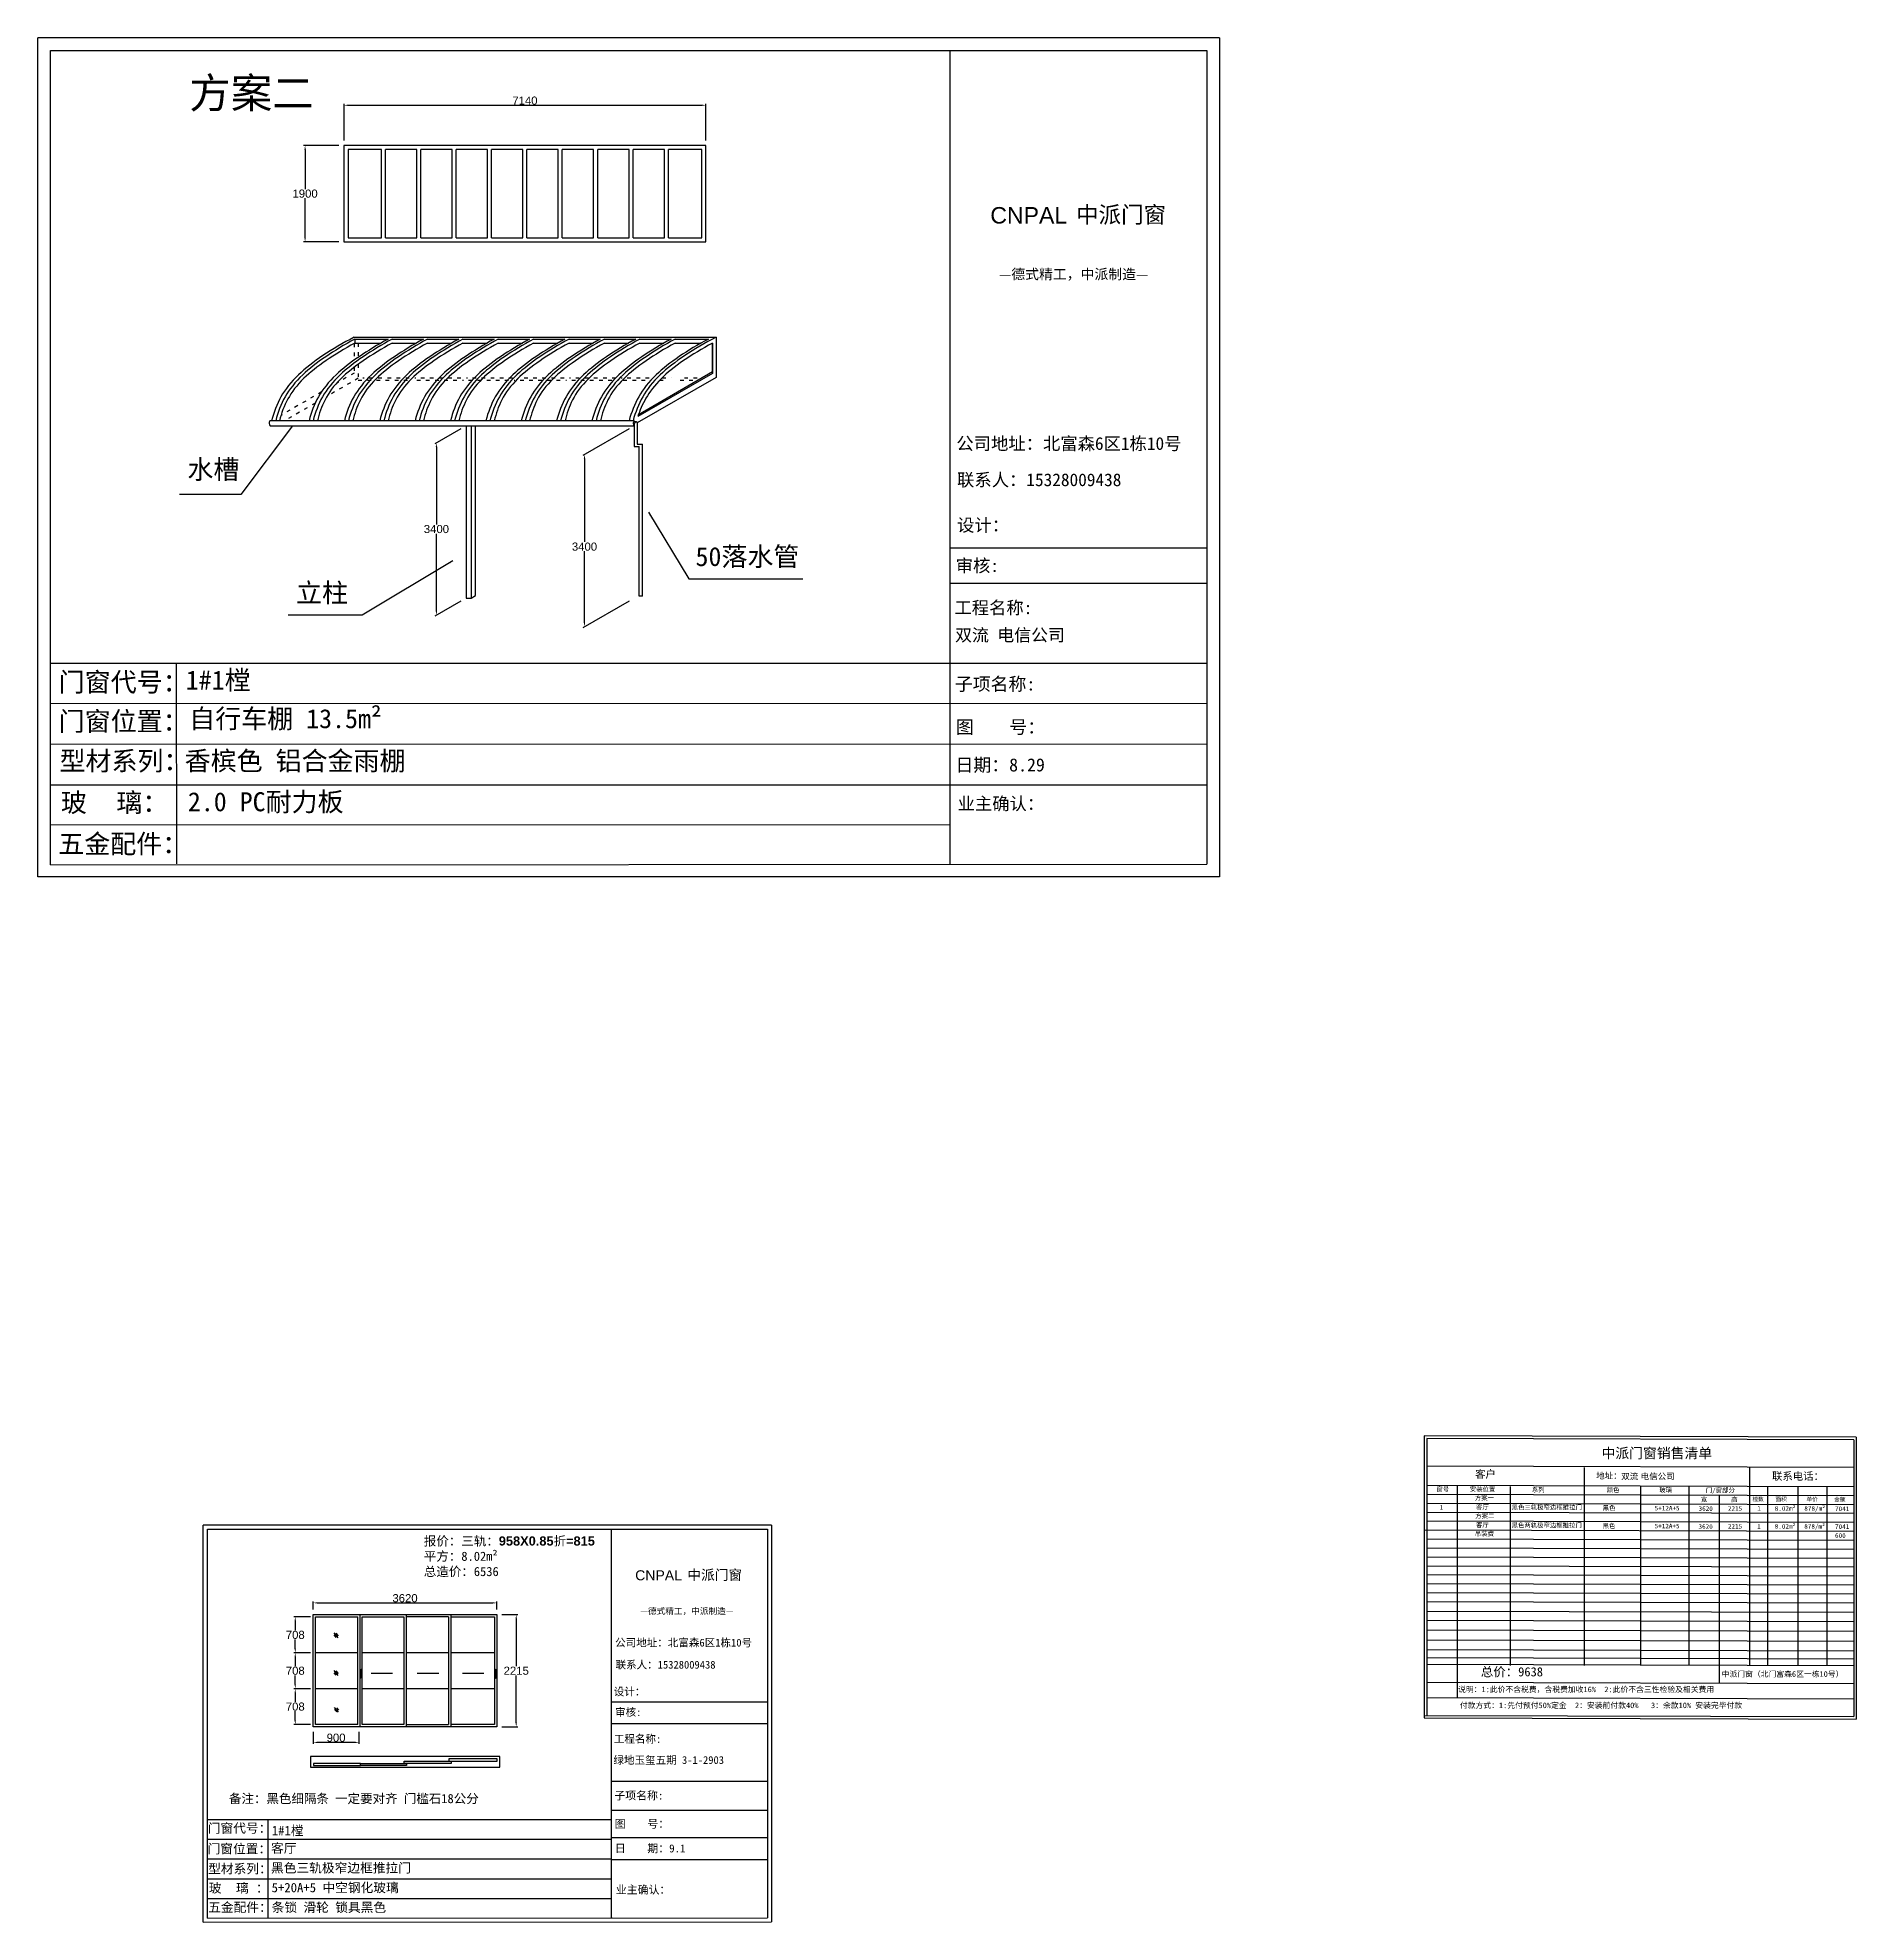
# Model space of a CAD drawing. Header units: inches. Extents: x -138455 to 599497, y -747149 to 13167.
# Drawn here: x 275922 to 311805, y -340948 to -303752 of the extents above; entities that cross this region are included whole.
import ezdxf

# ---------------------------------------------------------------- set-up
doc = ezdxf.new("R2010")
doc.units = ezdxf.units.IN
doc.header["$MEASUREMENT"] = 0
doc.header["$PDMODE"] = 35
doc.header["$PDSIZE"] = -3
doc.linetypes.add('ACAD_ISO03W100', pattern=[30, 12, -18])
doc.layers.add('0 @ 1', color=7, linetype='Continuous')
doc.styles.add('Annotative', font='arialbd.ttf')
doc.styles.add('MtXpl_', font='')
doc.styles.add('MtXpl__1', font='')
doc.styles.get("Standard").update_dxf_attribs({"font": 'arial.ttf'})
doc.styles.get('MtXpl_').set_extended_font_data('SimSun')
doc.styles.get('MtXpl__1').set_extended_font_data('SimSun', bold=True)
doc.dimstyles.get("Standard").update_dxf_attribs({"dimtxt": 80, "dimasz": 70, "dimexe": 40, "dimexo": 80, "dimgap": 0, "dimtad": 1, "dimtih": 1, "dimtoh": 1, "dimdec": 0, "dimzin": 0, "dimdsep": 46, "dimtxsty": 'Standard', "dimcen": 0.09, "dimadec": 0, "dimazin": 0, "dimtfac": 1, "dimtdec": 0, "dimtofl": 0, "dimtmove": 0, "dimatfit": 3, "dimfxl": 0, "dimtolj": 1, "dimtzin": 0, "dimarcsym": 0})

# ---------------------------------------------------------------- blocks, each defined once
blk = doc.blocks.new('*D1422')
at = {"color": 0, "lineweight": -2, "transparency": 16777216}
for p, q in [((281360, -337190), (281360, -337427)), ((282260, -337190), (282260, -337427)), ((282180, -337397), (281440, -337397))]:
    blk.add_line(p, q, dxfattribs=at)
at = {"color": 0, "transparency": 16777216}
for points in [[(281440, -337383), (281440, -337410), (281360, -337397)], [(282180, -337383), (282180, -337410), (282260, -337397)]]:
    blk.add_solid(points, dxfattribs=at)
at = {"layer": 'Defpoints', "color": 0, "transparency": 16777216}
for p in [(281360, -337090), (282260, -337090), (281360, -337397)]:
    blk.add_point(p, dxfattribs=at)
at = {"color": 0, "transparency": 16777216, "insert": (281810, -337305), "char_height": 160, "attachment_point": 5}
blk.add_mtext('\\A1;900', dxfattribs=at)
blk = doc.blocks.new('*D1423')
at = {"color": 0, "lineweight": -2, "transparency": 16777216}
for p, q in [((281360, -334775), (281360, -334614)), ((281440, -334644), (284900, -334644)), ((284980, -334775), (284980, -334614))]:
    blk.add_line(p, q, dxfattribs=at)
at = {"color": 0, "transparency": 16777216}
for points in [[(281440, -334630), (281440, -334657), (281360, -334644)], [(284900, -334630), (284900, -334657), (284980, -334644)]]:
    blk.add_solid(points, dxfattribs=at)
at = {"layer": 'Defpoints', "color": 0, "transparency": 16777216}
for p in [(284980, -334644), (281360, -334875), (284980, -334875)]:
    blk.add_point(p, dxfattribs=at)
at = {"color": 0, "transparency": 16777216, "insert": (283170, -334552), "char_height": 160, "attachment_point": 5}
blk.add_mtext('\\A1;3620', dxfattribs=at)
blk = doc.blocks.new('*D1424')
at = {"color": 0, "lineweight": -2, "transparency": 16777216}
for p, q in [((285080, -334875), (285394, -334875)), ((285364, -334955), (285364, -335891)), ((285364, -337010), (285364, -336075)), ((285080, -337090), (285394, -337090))]:
    blk.add_line(p, q, dxfattribs=at)
at = {"color": 0, "transparency": 16777216}
for points in [[(285350, -334955), (285377, -334955), (285364, -334875)], [(285350, -337010), (285377, -337010), (285364, -337090)]]:
    blk.add_solid(points, dxfattribs=at)
at = {"layer": 'Defpoints', "color": 0, "transparency": 16777216}
for p in [(284980, -334875), (284980, -337090), (285364, -337090)]:
    blk.add_point(p, dxfattribs=at)
at = {"color": 0, "transparency": 16777216, "insert": (285364, -335983), "char_height": 160, "attachment_point": 5}
blk.add_mtext('\\A1;2215', dxfattribs=at)
blk = doc.blocks.new('hhzx2')
for p, q in [((276193, -329426), (276193, -329289)), ((276219, -329289), (276219, -329426))]:
    blk.add_line(p, q)
for points in [[(276206, -329440, -0.381288), (276193, -329426), (276193, -329289, -0.381288), (276206, -329274)], [(276206, -329274, -0.381288), (276219, -329289), (276219, -329426, -0.381288), (276206, -329440, -0.381288)]]:
    blk.add_lwpolyline(points, format="xyb")
blk.add_lwpolyline([(276197, -329289), (276214, -329289), (276214, -329426), (276197, -329426)], close=True)
blk.add_lwpolyline([(276197, -329289), (276214, -329289), (276214, -329426), (276197, -329426)], close=True)
for centre, start, end in [((276208, -329289), 96.5149, 180), ((276208, -329426), 180, 263.4851), ((276204, -329289), 360, 83.485), ((276204, -329426), 276.5149, 0)]:
    blk.add_arc(centre, 14.9, start, end)
blk = doc.blocks.new('123as')
at = {"color": 0}
for p, q in [((90189, 51387), (90252, 51462)), ((90194, 51330), (90312, 51470)), ((90251, 51335), (90314, 51410))]:
    blk.add_line(p, q, dxfattribs=at)
blk = doc.blocks.new('*D1483')
at = {"color": 0, "lineweight": -2, "transparency": 16777216}
for p, q in [((281305, -334920), (280974, -334920)), ((281004, -335000), (281004, -335183)), ((281004, -335549), (281004, -335366)), ((281305, -335629), (280974, -335629))]:
    blk.add_line(p, q, dxfattribs=at)
at = {"color": 0, "transparency": 16777216}
for points in [[(280991, -335000), (281017, -335000), (281004, -334920)], [(280991, -335549), (281017, -335549), (281004, -335629)]]:
    blk.add_solid(points, dxfattribs=at)
at = {"layer": 'Defpoints', "color": 0, "transparency": 16777216}
for p in [(281405, -334920), (281004, -335629), (281405, -335629)]:
    blk.add_point(p, dxfattribs=at)
at = {"color": 0, "transparency": 16777216, "insert": (281004, -335275), "char_height": 160, "attachment_point": 5}
blk.add_mtext('\\A1;708', dxfattribs=at)
blk = doc.blocks.new('*D1484')
at = {"color": 0, "lineweight": -2, "transparency": 16777216}
for p, q in [((281305, -335629), (280974, -335629)), ((281004, -335709), (281004, -335891)), ((281004, -336257), (281004, -336075)), ((281305, -336337), (280974, -336337))]:
    blk.add_line(p, q, dxfattribs=at)
at = {"color": 0, "transparency": 16777216}
for points in [[(280991, -335709), (281017, -335709), (281004, -335629)], [(280991, -336257), (281017, -336257), (281004, -336337)]]:
    blk.add_solid(points, dxfattribs=at)
at = {"layer": 'Defpoints', "color": 0, "transparency": 16777216}
for p in [(281405, -335629), (281004, -336337), (281405, -336337)]:
    blk.add_point(p, dxfattribs=at)
at = {"color": 0, "transparency": 16777216, "insert": (281004, -335983), "char_height": 160, "attachment_point": 5}
blk.add_mtext('\\A1;708', dxfattribs=at)
blk = doc.blocks.new('*D1485')
at = {"color": 0, "lineweight": -2, "transparency": 16777216}
for p, q in [((281305, -336337), (280974, -336337)), ((281004, -336417), (281004, -336599)), ((281004, -336965), (281004, -336783)), ((281305, -337045), (280974, -337045))]:
    blk.add_line(p, q, dxfattribs=at)
at = {"color": 0, "transparency": 16777216}
for points in [[(280991, -336417), (281017, -336417), (281004, -336337)], [(280991, -336965), (281017, -336965), (281004, -337045)]]:
    blk.add_solid(points, dxfattribs=at)
at = {"layer": 'Defpoints', "color": 0, "transparency": 16777216}
for p in [(281405, -336337), (281004, -337045), (281405, -337045)]:
    blk.add_point(p, dxfattribs=at)
at = {"color": 0, "transparency": 16777216, "insert": (281004, -336691), "char_height": 160, "attachment_point": 5}
blk.add_mtext('\\A1;708', dxfattribs=at)
blk = doc.blocks.new('*D1811')
at = {"color": 0, "lineweight": -2, "transparency": 16777216}
for p, q in [((284273, -311470), (283759, -311767)), ((283789, -311830), (283789, -313358)), ((283789, -315070), (283789, -313542)), ((284273, -314870), (283759, -315167))]:
    blk.add_line(p, q, dxfattribs=at)
at = {"color": 0, "transparency": 16777216}
for points in [[(283776, -311830), (283802, -311830), (283789, -311750)], [(283776, -315070), (283802, -315070), (283789, -315150)]]:
    blk.add_solid(points, dxfattribs=at)
at = {"layer": 'Defpoints', "color": 0, "transparency": 16777216}
for p in [(284373, -311413), (284373, -314813), (283789, -315150)]:
    blk.add_point(p, dxfattribs=at)
at = {"color": 0, "transparency": 16777216, "insert": (283789, -313450), "char_height": 160, "attachment_point": 5}
blk.add_mtext('\\A1;3400', dxfattribs=at)
blk = doc.blocks.new('*D1812')
at = {"color": 0, "lineweight": -2, "transparency": 16777216}
for p, q in [((281966, -305780), (281966, -305055)), ((282046, -305085), (289026, -305085)), ((289106, -305780), (289106, -305055))]:
    blk.add_line(p, q, dxfattribs=at)
at = {"color": 0, "transparency": 16777216}
for points in [[(282046, -305072), (282046, -305099), (281966, -305085)], [(289026, -305072), (289026, -305099), (289106, -305085)]]:
    blk.add_solid(points, dxfattribs=at)
at = {"layer": 'Defpoints', "color": 0, "transparency": 16777216}
for p in [(289106, -305085), (281966, -305880), (289106, -305880)]:
    blk.add_point(p, dxfattribs=at)
at = {"color": 0, "transparency": 16777216, "insert": (285536, -304994), "char_height": 160, "attachment_point": 5}
blk.add_mtext('\\A1;7140', dxfattribs=at)
blk = doc.blocks.new('*D1813')
at = {"color": 0, "lineweight": -2, "transparency": 16777216}
for p, q in [((281866, -305880), (281168, -305880)), ((281198, -305960), (281198, -306739)), ((281198, -307700), (281198, -306922)), ((281866, -307780), (281168, -307780))]:
    blk.add_line(p, q, dxfattribs=at)
at = {"color": 0, "transparency": 16777216}
for points in [[(281185, -305960), (281211, -305960), (281198, -305880)], [(281185, -307700), (281211, -307700), (281198, -307780)]]:
    blk.add_solid(points, dxfattribs=at)
at = {"layer": 'Defpoints', "color": 0, "transparency": 16777216}
for p in [(281966, -305880), (281198, -307780), (281966, -307780)]:
    blk.add_point(p, dxfattribs=at)
at = {"color": 0, "transparency": 16777216, "insert": (281198, -306830), "char_height": 160, "attachment_point": 5}
blk.add_mtext('\\A1;1900', dxfattribs=at)
blk = doc.blocks.new('*D1810')
at = {"color": 0, "lineweight": -2, "transparency": 16777216}
for p, q in [((287592, -311470), (286680, -311997)), ((286710, -312059), (286711, -313705)), ((286711, -315299), (286711, -313889)), ((287592, -314870), (286681, -315397))]:
    blk.add_line(p, q, dxfattribs=at)
at = {"color": 0, "transparency": 16777216}
for points in [[(286724, -312059), (286697, -312059), (286710, -311979)], [(286724, -315299), (286698, -315299), (286711, -315379)]]:
    blk.add_solid(points, dxfattribs=at)
at = {"layer": 'Defpoints', "color": 0, "transparency": 16777216}
for p in [(287692, -311413), (287692, -314813), (286711, -315379)]:
    blk.add_point(p, dxfattribs=at)
at = {"color": 0, "transparency": 16777216, "insert": (286711, -313797), "char_height": 160, "attachment_point": 5}
blk.add_mtext('\\A1;3400', dxfattribs=at)

msp = doc.modelspace()

# ---------------------------------------------------------------- linework, layer by layer
for p, q in [((299237.3, -303751.8), (275922.3, -303751.8)), ((275922.3, -320312.8), (275922.3, -303751.8)), ((299237.3, -303751.8), (299237.3, -320312.8)), ((276172.9, -304001.5), (298987.6, -304001.5)), ((276172.9, -320076.4), (276172.9, -304001.5)), ((293918.2, -304001.5), (293918.2, -320063.3)), ((298987.6, -304001.5), (298987.6, -320062.4)), ((282703.7, -305960.5), (282045.7, -305960.5)), ((282045.7, -305960.5), (282045.7, -307700.5)), ((282703.7, -307700.5), (282703.7, -305960.5)), ((283401.7, -305960.5), (282783.7, -305960.5)), ((282783.7, -307700.5), (282783.7, -305960.5)), ((283401.7, -307700.5), (283401.7, -305960.5)), ((284099.7, -305960.5), (283481.7, -305960.5)), ((283481.7, -307700.5), (283481.7, -305960.5)), ((284099.7, -307700.5), (284099.7, -305960.5)), ((284797.7, -305960.5), (284179.7, -305960.5)), ((284179.7, -307700.5), (284179.7, -305960.5)), ((284797.7, -307700.5), (284797.7, -305960.5)), ((285495.7, -305960.5), (284877.7, -305960.5)), ((284877.7, -307700.5), (284877.7, -305960.5)), ((285495.7, -307700.5), (285495.7, -305960.5)), ((286193.7, -305960.5), (285575.7, -305960.5)), ((285575.7, -307700.5), (285575.7, -305960.5)), ((286193.7, -307700.5), (286193.7, -305960.5)), ((286891.7, -305960.5), (286273.7, -305960.5)), ((286273.7, -307700.5), (286273.7, -305960.5)), ((286891.7, -307700.5), (286891.7, -305960.5)), ((287589.7, -305960.5), (286971.7, -305960.5)), ((286971.7, -307700.5), (286971.7, -305960.5)), ((287589.7, -307700.5), (287589.7, -305960.5)), ((288287.7, -305960.5), (287669.7, -305960.5)), ((287669.7, -307700.5), (287669.7, -305960.5)), ((288287.7, -307700.5), (288287.7, -305960.5)), ((289025.7, -305960.5), (288367.7, -305960.5)), ((288367.7, -307700.5), (288367.7, -305960.5)), ((289025.7, -307700.5), (289025.7, -305960.5)), ((282045.7, -307700.5), (282703.7, -307700.5)), ((282783.7, -307700.5), (283401.7, -307700.5)), ((283481.7, -307700.5), (284099.7, -307700.5)), ((284179.7, -307700.5), (284797.7, -307700.5)), ((284877.7, -307700.5), (285495.7, -307700.5)), ((285575.7, -307700.5), (286193.7, -307700.5)), ((286273.7, -307700.5), (286891.7, -307700.5)), ((286971.7, -307700.5), (287589.7, -307700.5)), ((287669.7, -307700.5), (288287.7, -307700.5)), ((288367.7, -307700.5), (289025.7, -307700.5)), ((282167.6, -309662.1), (289307.6, -309662.1)), ((282178.6, -309699.6), (282836.4, -309699.6)), ((282178.6, -309699.6), (282178.6, -309779.6)), ((282178.6, -309779.6), (282694.1, -309779.6)), ((282916.4, -309699.6), (283534.2, -309699.6)), ((282916.4, -309779.6), (283391.9, -309779.6)), ((283614.2, -309699.6), (284232, -309699.6)), ((283614.2, -309779.6), (284089.7, -309779.6)), ((284312, -309699.6), (284929.8, -309699.6)), ((284312, -309779.6), (284787.5, -309779.6)), ((285009.8, -309699.6), (285627.6, -309699.6)), ((285009.8, -309779.6), (285485.3, -309779.6)), ((285707.6, -309699.6), (286325.4, -309699.6)), ((285707.6, -309779.6), (286183.1, -309779.6)), ((286405.4, -309699.6), (287023.2, -309699.6)), ((286405.4, -309779.6), (286880.9, -309779.6)), ((287103.2, -309699.6), (287721, -309699.6)), ((287103.2, -309779.6), (287578.7, -309779.6)), ((287801, -309699.6), (288418.8, -309699.6)), ((287801, -309779.6), (288276.5, -309779.6)), ((288498.8, -309699.6), (289156.6, -309699.6)), ((288498.8, -309779.6), (289010.7, -309779.6)), ((289227.6, -309784.4), (289227.6, -310353.6)), ((289236.8, -309699.4), (289236.8, -309699.5)), ((289236.8, -309779.5), (289236.8, -310377.2)), ((289307.6, -309662.1), (289307.6, -310456.3)), ((289307.6, -310456.3), (287752.5, -311354.2)), ((289236.8, -310377.2), (287760.9, -311229.3)), ((289236.8, -310348.3), (287774.4, -311192.7)), ((287690, -311312.5), (280502.4, -311312.5)), ((280511.4, -311412.6), (287691.8, -311412.6)), ((284373.3, -311412.6), (284373.3, -314812.6)), ((284473.3, -311412.6), (284473.3, -314812.6)), ((284559.9, -314762.6), (284559.9, -311412.6)), ((287735.2, -311333.5), (287678.4, -311333.5)), ((287691.8, -311403.1), (287691.8, -311821)), ((287752.5, -311356.4), (287752.5, -311775.9)), ((287691.8, -311821), (287793, -311821)), ((287752.5, -311775.9), (287856, -311775.9)), ((287793, -314775.9), (287793, -311821)), ((287856, -314775.9), (287856, -311775.9)), ((293918.2, -313817.7), (298987.6, -313817.7)), ((293918.2, -314519.7), (298987.6, -314519.7)), ((284373.3, -314812.6), (284473.3, -314812.6)), ((284473.3, -314812.6), (284559.9, -314762.6)), ((287856, -314775.9), (287793, -314775.9)), ((276170.3, -316094), (298987.6, -316094)), ((278656.9, -316094), (278658, -320058.5)), ((276170.8, -316893.9), (298987.6, -316888.5)), ((276171.3, -317694), (298987.6, -317688.5)), ((276171.8, -318494.6), (298987.6, -318494.6)), ((276172.4, -319288.6), (293918.2, -319281.5)), ((276172.9, -320076.4), (298987.6, -320062.4)), ((299237.3, -320312.8), (275922.3, -320312.8)), ((311805.1, -331373.3), (303281.4, -331348.1)), ((303281.4, -331348.1), (303281.4, -336913.5)), ((311755.1, -331423.3), (303331.4, -331398.1)), ((303331.4, -331398.1), (303331.4, -336863.5)), ((311805.1, -331373.3), (311805.1, -336938.6)), ((311755.1, -331423.3), (311755.1, -336888.6)), ((311755.1, -331969.6), (303331.4, -331944.5)), ((306438.6, -331969.6), (306438.6, -334656.5)), ((309700.1, -331969.6), (309700.1, -335880.1)), ((303331.4, -332321.5), (311755.1, -332346.6)), ((303331.4, -332497.9), (311755.1, -332523.1)), ((303931.4, -332321.5), (303931.4, -333909.7)), ((304977, -332346.6), (304977, -335880.1)), ((307548.5, -332346.6), (307548.5, -335880.1)), ((308500.1, -332346.6), (308500.1, -335880.1)), ((309100.1, -332523.1), (309100.1, -335880.1)), ((310051.2, -332346.6), (310051.2, -335880.1)), ((310651.2, -332346.6), (310651.2, -333934.8)), ((311220.5, -332346.6), (311220.5, -335880.1)), ((303331.4, -332674.4), (311755.1, -332699.5)), ((303331.4, -332850.9), (311755.1, -332876)), ((279189.2, -340947.9), (279189.2, -333108.9)), ((290403.1, -333108.9), (279189.2, -333108.9)), ((279271.4, -333191.1), (290320.9, -333191.1)), ((279271.4, -340865.6), (279271.4, -333191.1)), ((287235.9, -333191.1), (287235.9, -340857.6)), ((290320.9, -333191.1), (290320.9, -340857.1)), ((290403.1, -333108.9), (290403.1, -340939.2)), ((303281.4, -333203.8), (311755.1, -333229)), ((303331.4, -333027.3), (311755.1, -333052.5)), ((303331.4, -333380.3), (311755.1, -333405.4)), ((303331.4, -333556.8), (311755.1, -333581.9)), ((303331.4, -333733.2), (311755.1, -333758.4)), ((303331.4, -333909.7), (311755.1, -333934.8)), ((303931.4, -333909.7), (303931.4, -336511.5)), ((310651.2, -333934.8), (310651.2, -335880.1)), ((303331.4, -334086.2), (311755.1, -334111.3)), ((303331.4, -334262.6), (311755.1, -334287.8)), ((303331.4, -334439.1), (311755.1, -334464.3)), ((303331.4, -334615.6), (311755.1, -334640.7)), ((306438.6, -334656.5), (306438.6, -335880.1)), ((281360, -337090.3), (281360, -334875.3)), ((281360, -334875.3), (284980, -334875.3)), ((281405, -334920.3), (282237.5, -334920.3)), ((281405, -337045.3), (281405, -334920.3)), ((282237.5, -337045.3), (282237.5, -334920.3)), ((282282.5, -337090.3), (282282.5, -334875.3)), ((282327.5, -334920.3), (283144.2, -334920.3)), ((282327.5, -337045.3), (282327.5, -334920.3)), ((283144.2, -334920.3), (283144.2, -337045.3)), ((283189.2, -334875.3), (283189.2, -337090.3)), ((284028.4, -334920.3), (283189.2, -334920.3)), ((284028.4, -334920.3), (284028.4, -337045.3)), ((284073.4, -334875.3), (284073.4, -337090.3)), ((284073.4, -334920.3), (284935, -334920.3)), ((284935, -334920.3), (284935, -337045.3)), ((284980, -334875.3), (284980, -337090.3)), ((303331.4, -334804.8), (311755.1, -334829.9)), ((303331.4, -334983), (311755.1, -335008.2)), ((303331.4, -335173.7), (311755.1, -335198.8)), ((303331.4, -335375.5), (311755.1, -335400.6)), ((282237.5, -335628.7), (281405, -335628.7)), ((283144.2, -335628.7), (282327.5, -335628.7)), ((284028.4, -335628.7), (283189.2, -335628.7)), ((284935, -335628.7), (284073.4, -335628.7)), ((303331.4, -335566.1), (311755.1, -335591.3)), ((303331.4, -335722), (311755.1, -335747.1)), ((303331.4, -335854.9), (311755.1, -335880.1)), ((309100.1, -335880.1), (309100.1, -336233)), ((303331.4, -336207.9), (311755.1, -336233)), ((282237.5, -336337), (281405, -336337)), ((283144.2, -336337), (282327.5, -336337)), ((284028.4, -336337), (283189.2, -336337)), ((284935, -336337), (284073.4, -336337)), ((287235.9, -336594.4), (290320.9, -336594.4)), ((303331.4, -336511.5), (311755.1, -336536.6)), ((303281.4, -336863.5), (311755.1, -336888.6)), ((303281.4, -336913.5), (311805.1, -336938.6)), ((284980, -337090.3), (281360, -337090.3)), ((282237.5, -337045.3), (281405, -337045.3)), ((283144.2, -337045.3), (282327.5, -337045.3)), ((283189.2, -337045.3), (284028.4, -337045.3)), ((284935, -337045.3), (284073.4, -337045.3)), ((287235.9, -337021.7), (290320.9, -337021.7)), ((287235.9, -338163.4), (290320.9, -338163.4)), ((287235.9, -338736), (290320.9, -338736)), ((279271.1, -338919.1), (287235.9, -338919.1)), ((280463.6, -338919.1), (280463.6, -340865.1)), ((279271.1, -339308.3), (287235.9, -339308.3)), ((287235.9, -339277.2), (290320.9, -339277.2)), ((279271.1, -339697.5), (287235.9, -339697.5)), ((287235.9, -339710.9), (290320.9, -339710.9)), ((279271.4, -340092.3), (287235.9, -340092.3)), ((279271.1, -340475.9), (287235.9, -340475.9)), ((279189.2, -340947.9), (290403.1, -340939.2)), ((279271.4, -340865.6), (290320.9, -340857.1)), ((279271.4, -340865.6), (287263.9, -340861.6))]:
    msp.add_line(p, q)
at = {"linetype": 'ACAD_ISO03W100', "ltscale": 6}
for p, q in [((282167.6, -309785.8), (282167.6, -310115)), ((282247.6, -309779.6), (282247.6, -310058.8)), ((282247.6, -310196.3), (282247.6, -310473.6)), ((282247.6, -310473.6), (281629.2, -310830.7)), ((282167.6, -310369.8), (281819.3, -310570.9)), ((282167.6, -310255.8), (282167.6, -310369.8)), ((282247.6, -310512.6), (283302.7, -310512.6)), ((282252.5, -310512.6), (282284.1, -310512.6)), ((282336.8, -310462.6), (282362.7, -310462.6)), ((282462.7, -310462.6), (283381.3, -310462.6)), ((283402.7, -310512.6), (284321.2, -310512.6)), ((283481.3, -310462.6), (284399.9, -310462.6)), ((284421.2, -310512.6), (285339.8, -310512.6)), ((284499.9, -310462.6), (285418.4, -310462.6)), ((285439.8, -310512.6), (286358.4, -310512.6)), ((285518.4, -310462.6), (286437, -310462.6)), ((286458.4, -310512.6), (287376.9, -310512.6)), ((286537, -310462.6), (287455.6, -310462.6)), ((287476.9, -310512.6), (288020.8, -310512.6)), ((287555.6, -310462.6), (288068, -310462.6)), ((288193.8, -310512.6), (288345.5, -310512.6)), ((288243.9, -310462.6), (288424.2, -310462.6)), ((288596.5, -310512.6), (288952.3, -310512.6)), ((288681.1, -310462.6), (289038.9, -310462.6)), ((281522.4, -310742.3), (280723.6, -311203.5)), ((281397.7, -310964.3), (280794.5, -311312.6))]:
    msp.add_line(p, q, dxfattribs=at)
for points in [[(281965.7, -307780.5), (289105.7, -307780.5), (289105.7, -305880.5), (281965.7, -305880.5)], [(281303.8, -337888.1), (285043.1, -337888.1), (285043.1, -337673.2), (281303.8, -337673.2)], [(284986.9, -337720.6), (284035.2, -337720.6), (284035.2, -337765.6), (284986.9, -337765.6)], [(281366.9, -337855.6), (282289.4, -337855.6), (282289.4, -337810.6), (281366.9, -337810.6)], [(283196.1, -337855.6), (282289.4, -337855.6), (282289.4, -337810.6), (283196.1, -337810.6)], [(284080.2, -337810.6), (283151.1, -337810.6), (283151.1, -337765.6), (284080.2, -337765.6)]]:
    msp.add_lwpolyline(points, close=True)
for centre, major_axis, ratio, start_param, end_param in [((280556.6, -311351.6), (38.1, 66), 0.8759307, 1.4814637, 2.9951588), ((287735.8, -311350.5), (38.1, 66), 0.7767923, 1.4392834, 3.0249881), ((287721.2, -311373.9), (-22.1, -38.3), 0.5773503, 2.3396222, 5.8441457)]:
    msp.add_ellipse(centre, major_axis=major_axis, ratio=ratio, start_param=start_param, end_param=end_param)
for points, knots in [([(282167.6, -309662.1), (281725.5, -309892.5), (280893.7, -310438.4), (280624.7, -310973.8), (280538.1, -311312.5)], [0, 0, 0, 0, 975.9610648, 2071.6726206, 2071.6726206, 2071.6726206, 2071.6726206]), ([(282178.8, -309699.6), (281765.4, -309927.1), (280976.5, -310451.6), (280704.7, -310973.8), (280618.1, -311312.5)], [50.9470789, 50.9470789, 50.9470789, 50.9470789, 975.9610648, 2071.6726206, 2071.6726206, 2071.6726206, 2071.6726206]), ([(282178.8, -309779.6), (281765.4, -310007.1), (280995.4, -310524.8), (280771.8, -311009.9), (280692.5, -311312.5)], [50.9470789, 50.9470789, 50.9470789, 50.9470789, 975.9610648, 2071.6726206, 2071.6726206, 2071.6726206, 2071.6726206]), ([(282836.4, -309699.6), (282422.9, -309927.1), (281634, -310451.6), (281362.3, -310973.8), (281275.7, -311312.5)], [50.9470789, 50.9470789, 50.9470789, 50.9470789, 975.9610648, 2071.6726206, 2071.6726206, 2071.6726206, 2071.6726206]), ([(282916.4, -309699.6), (282502.9, -309927.1), (281714, -310451.6), (281442.3, -310973.8), (281355.7, -311312.5)], [50.9470789, 50.9470789, 50.9470789, 50.9470789, 975.9610648, 2071.6726206, 2071.6726206, 2071.6726206, 2071.6726206]), ([(282916.4, -309779.6), (282502.9, -310007.1), (281714, -310531.6), (281509.6, -311034.8), (281442, -311312.5)], [50.9470789, 50.9470789, 50.9470789, 50.9470789, 975.9610648, 2071.6726206, 2071.6726206, 2071.6726206, 2071.6726206]), ([(283534.2, -309699.6), (283120.7, -309927.1), (282331.8, -310451.6), (282060.1, -310973.8), (281973.5, -311312.5)], [50.9470789, 50.9470789, 50.9470789, 50.9470789, 975.9610648, 2071.6726206, 2071.6726206, 2071.6726206, 2071.6726206]), ([(283614.2, -309699.6), (283200.7, -309927.1), (282411.8, -310451.6), (282140.1, -310973.8), (282053.5, -311312.5)], [50.9470789, 50.9470789, 50.9470789, 50.9470789, 975.9610648, 2071.6726206, 2071.6726206, 2071.6726206, 2071.6726206]), ([(283614.2, -309779.6), (283200.7, -310007.1), (282411.8, -310531.6), (282207.4, -311034.8), (282139.8, -311312.5)], [50.9470789, 50.9470789, 50.9470789, 50.9470789, 975.9610648, 2071.6726206, 2071.6726206, 2071.6726206, 2071.6726206]), ([(284232, -309699.6), (283818.5, -309927.1), (283029.6, -310451.6), (282757.9, -310973.8), (282671.3, -311312.5)], [50.9470789, 50.9470789, 50.9470789, 50.9470789, 975.9610648, 2071.6726206, 2071.6726206, 2071.6726206, 2071.6726206]), ([(284312, -309699.6), (283898.5, -309927.1), (283109.6, -310451.6), (282837.9, -310973.8), (282751.3, -311312.5)], [50.9470789, 50.9470789, 50.9470789, 50.9470789, 975.9610648, 2071.6726206, 2071.6726206, 2071.6726206, 2071.6726206]), ([(284312, -309779.6), (283898.5, -310007.1), (283109.6, -310531.6), (282905.2, -311034.8), (282837.6, -311312.5)], [50.9470789, 50.9470789, 50.9470789, 50.9470789, 975.9610648, 2071.6726206, 2071.6726206, 2071.6726206, 2071.6726206]), ([(284929.8, -309699.6), (284516.3, -309927.1), (283727.4, -310451.6), (283455.7, -310973.8), (283369.1, -311312.5)], [50.9470789, 50.9470789, 50.9470789, 50.9470789, 975.9610648, 2071.6726206, 2071.6726206, 2071.6726206, 2071.6726206]), ([(285009.8, -309699.6), (284596.3, -309927.1), (283807.4, -310451.6), (283535.7, -310973.8), (283449.1, -311312.5)], [50.9470789, 50.9470789, 50.9470789, 50.9470789, 975.9610648, 2071.6726206, 2071.6726206, 2071.6726206, 2071.6726206]), ([(285009.8, -309779.6), (284596.3, -310007.1), (283807.4, -310531.6), (283603, -311034.8), (283535.4, -311312.5)], [50.9470789, 50.9470789, 50.9470789, 50.9470789, 975.9610648, 2071.6726206, 2071.6726206, 2071.6726206, 2071.6726206]), ([(285627.6, -309699.6), (285214.1, -309927.1), (284425.2, -310451.6), (284153.5, -310973.8), (284066.9, -311312.5)], [50.9470789, 50.9470789, 50.9470789, 50.9470789, 975.9610648, 2071.6726206, 2071.6726206, 2071.6726206, 2071.6726206]), ([(285707.6, -309699.6), (285294.1, -309927.1), (284505.2, -310451.6), (284233.5, -310973.8), (284146.9, -311312.5)], [50.9470789, 50.9470789, 50.9470789, 50.9470789, 975.9610648, 2071.6726206, 2071.6726206, 2071.6726206, 2071.6726206]), ([(285707.6, -309779.6), (285294.1, -310007.1), (284505.2, -310531.6), (284300.8, -311034.8), (284233.2, -311312.5)], [50.9470789, 50.9470789, 50.9470789, 50.9470789, 975.9610648, 2071.6726206, 2071.6726206, 2071.6726206, 2071.6726206]), ([(286325.4, -309699.6), (285911.9, -309927.1), (285123, -310451.6), (284851.3, -310973.8), (284764.7, -311312.5)], [50.9470789, 50.9470789, 50.9470789, 50.9470789, 975.9610648, 2071.6726206, 2071.6726206, 2071.6726206, 2071.6726206]), ([(286405.4, -309699.6), (285991.9, -309927.1), (285203, -310451.6), (284931.3, -310973.8), (284844.7, -311312.5)], [50.9470789, 50.9470789, 50.9470789, 50.9470789, 975.9610648, 2071.6726206, 2071.6726206, 2071.6726206, 2071.6726206]), ([(286405.4, -309779.6), (285991.9, -310007.1), (285203, -310531.6), (284998.6, -311034.8), (284931, -311312.5)], [50.9470789, 50.9470789, 50.9470789, 50.9470789, 975.9610648, 2071.6726206, 2071.6726206, 2071.6726206, 2071.6726206]), ([(287023.2, -309699.6), (286609.7, -309927.1), (285820.8, -310451.6), (285549.1, -310973.8), (285462.5, -311312.5)], [50.9470789, 50.9470789, 50.9470789, 50.9470789, 975.9610648, 2071.6726206, 2071.6726206, 2071.6726206, 2071.6726206]), ([(287103.2, -309699.6), (286689.7, -309927.1), (285900.8, -310451.6), (285629.1, -310973.8), (285542.5, -311312.5)], [50.9470789, 50.9470789, 50.9470789, 50.9470789, 975.9610648, 2071.6726206, 2071.6726206, 2071.6726206, 2071.6726206]), ([(287103.2, -309779.6), (286689.7, -310007.1), (285900.8, -310531.6), (285696.4, -311034.8), (285628.8, -311312.5)], [50.9470789, 50.9470789, 50.9470789, 50.9470789, 975.9610648, 2071.6726206, 2071.6726206, 2071.6726206, 2071.6726206]), ([(287721, -309699.6), (287307.5, -309927.1), (286518.6, -310451.6), (286246.9, -310973.8), (286160.3, -311312.5)], [50.9470789, 50.9470789, 50.9470789, 50.9470789, 975.9610648, 2071.6726206, 2071.6726206, 2071.6726206, 2071.6726206]), ([(287801, -309699.6), (287387.5, -309927.1), (286598.6, -310451.6), (286326.9, -310973.8), (286240.3, -311312.5)], [50.9470789, 50.9470789, 50.9470789, 50.9470789, 975.9610648, 2071.6726206, 2071.6726206, 2071.6726206, 2071.6726206]), ([(287801, -309779.6), (287387.5, -310007.1), (286598.6, -310531.6), (286394.2, -311034.8), (286326.6, -311312.5)], [50.9470789, 50.9470789, 50.9470789, 50.9470789, 975.9610648, 2071.6726206, 2071.6726206, 2071.6726206, 2071.6726206]), ([(288418.8, -309699.6), (288005.3, -309927.1), (287216.4, -310451.6), (286944.7, -310973.8), (286858.1, -311312.5)], [50.9470789, 50.9470789, 50.9470789, 50.9470789, 975.9610648, 2071.6726206, 2071.6726206, 2071.6726206, 2071.6726206]), ([(288498.8, -309699.6), (288085.3, -309927.1), (287296.4, -310451.6), (287024.7, -310973.8), (286938.1, -311312.5)], [50.9470789, 50.9470789, 50.9470789, 50.9470789, 975.9610648, 2071.6726206, 2071.6726206, 2071.6726206, 2071.6726206]), ([(288498.8, -309779.6), (288085.3, -310007.1), (287296.4, -310531.6), (287092, -311034.8), (287024.4, -311312.5)], [50.9470789, 50.9470789, 50.9470789, 50.9470789, 975.9610648, 2071.6726206, 2071.6726206, 2071.6726206, 2071.6726206]), ([(289156.6, -309699.6), (288743.6, -309920.2), (287946.9, -310452), (287684.7, -310973.8), (287589.3, -311312.5)], [52.5986649, 52.5986649, 52.5986649, 52.5986649, 975.9610648, 2071.6726206, 2071.6726206, 2071.6726206, 2071.6726206]), ([(289307.6, -309662.1), (288865.5, -309892.5), (288033.7, -310438.4), (287764.7, -310973.8), (287669.3, -311312.5)], [0, 0, 0, 0, 975.9610648, 2071.6726206, 2071.6726206, 2071.6726206, 2071.6726206]), ([(289236.8, -309779.5), (288823.8, -310000.1), (288061.6, -310517.9), (287845.1, -310996.4), (287760.9, -311229.3)], [52.4211197, 52.4211197, 52.4211197, 52.4211197, 975.9610648, 1996.2968268, 1996.2968268, 1996.2968268, 1996.2968268])]:
    msp.add_open_spline(points, degree=3, knots=knots)

# ---------------------------------------------------------------- block references
at = {"xscale": -0.6684526412304121, "yscale": 0.6684526412304121, "zscale": 0.6684526412304121}
for p in [(342141.4, -369641.9), (342141.4, -370386.4), (342150.9, -371111.9)]:
    msp.add_blockref('123as', p, dxfattribs=at)
at = {"xscale": -1}
for p in [(558511.2, -6686.4), (561163.2, -6686.4)]:
    msp.add_blockref('hhzx2', p, dxfattribs=at)

# ---------------------------------------------------------------- texts
for height, p in [(325.75, (294718.2, -307420.4)), (198.24, (287711.3, -334198.3))]:
    msp.add_text('CNPAL', height=height).set_placement(p)
for s, height, style, p in [('中派门窗', 325.75, 'MtXpl_', (296409.6, -307407)), ('—德式精工，中派制造—', 200.459, 'MtXpl_', (294888.6, -308518.5)), ('公司地址：北富森6区1栋10号', 250.574, 'MtXpl_', (294048.7, -311886.4)), ('联系人：15328009438', 250.574, 'MtXpl_', (294062.3, -312602.7)), ('设计：', 250.57, 'MtXpl_', (294062.7, -313497)), ('审核:', 250.57, 'MtXpl_', (294035.2, -314296.7)), ('工程名称:', 250.57, 'MtXpl_', (294010.1, -315127.5)), ('双流 电信公司 ', 244.4, 'MtXpl_', (294023.3, -315663.8)), ('子项名称:', 258.93, 'MtXpl_', (294018, -316637.1)), ('图    号：', 258.93, 'MtXpl_', (294036.6, -317486.3)), ('日期：8.29', 258.93, 'MtXpl_', (294030.5, -318233.6)), ('业主确认：', 250.57, 'MtXpl_', (294072.3, -318993.7)), ('中派门窗', 198.24, 'MtXpl_', (288740.6, -334190.1)), ('—德式精工，中派制造—', 121.995, 'MtXpl_', (287815, -334866.6)), ('公司地址：北富森6区1栋10号', 152.493, 'MtXpl_', (287315.2, -335504.5)), ('联系人：15328009438', 152.493, 'MtXpl_', (287323.5, -335940.4)), ('设计：', 152.49, 'MtXpl_', (287287.8, -336471.1)), ('审核:', 152.49, 'MtXpl_', (287314, -336877.2)), ('工程名称:', 152.49, 'MtXpl_', (287290, -337404.8)), ('绿地玉玺五期 3-1-2903', 152.493, 'MtXpl_', (287282.3, -337821.5)), ('子项名称:', 157.58, 'MtXpl_', (287300.4, -338524.8)), ('1#1樘', 183.99, 'MtXpl__1', (280541.5, -339228.1)), ('图    号：', 157.58, 'MtXpl_', (287307.9, -339083.6)), ('客厅', 183.99, 'MtXpl__1', (280526.4, -339576.2)), ('日    期：9.1', 157.58, 'MtXpl_', (287308.5, -339567.7)), ('黑色三轨极窄边框推拉门', 183.99, 'MtXpl__1', (280526.4, -339965.4)), ('5+20A+5 中空钢化玻璃 ', 183.99, 'MtXpl__1', (280538.5, -340354.6)), ('业主确认：', 157.58, 'MtXpl_', (287329.6, -340383.4)), ('条锁 滑轮 锁具黑色  ', 183.99, 'MtXpl__1', (280538.5, -340743.8))]:
    msp.add_text(s, height=height, dxfattribs=dict(style=style)).set_placement(p)
at = {"layer": '0 @ 1', "style": 'Annotative'}
for s, height, p in [('门窗代号：', 375.86, (276337.2, -316657)), ('门窗位置：', 375.86, (276337.2, -317431.3)), ('型材系列：', 375.86, (276353, -318213.6)), ('玻    璃：', 375.86, (276379.3, -319033.8)), ('五金配件：', 375.86, (276327.9, -319850.9)), ('双流 电信公司', 120, (307167.8, -332206.8)), ('门窗代号：', 183.99, (279278.2, -339181.4)), ('门窗位置：', 183.99, (279274.2, -339588.5)), ('型材系列：', 183.99, (279285.8, -339982.3)), ('玻    璃  ：', 183.99, (279297.7, -340362.5)), ('五金配件：', 183.99, (279286.1, -340743))]:
    msp.add_text(s, height=height, dxfattribs=at).set_placement(p)
at = {"layer": '0 @ 1', "attachment_point": 1, "style": 'Annotative'}
for s, width, insert, char_height in [('{\\fSimSun|b1|i0|c134|p2;方案二}', 4396.385, (278913.9, -304542.7), 600), ('{\\fSimSun|b1|i0|c134|p2;水槽}', 4396.385, (278876.2, -312084.1), 375.861), ('{\\fSimSun|b1|i0|c134|p2;50落水管}', 4396.385, (288901.4, -313804.2), 375.861), ('{\\fSimSun|b1|i0|c134|p2;立柱}', 4396.385, (281019.3, -314518.1), 375.861), ('{\\fSimSun|b1|i0|c134|p2;1#1樘}', 4396.385, (278844.1, -316242.8), 375.861), ('{\\fSimSun|b1|i0|c134|p2;自行车棚 13.5m²}', 9006.576, (278912.6, -317003.7), 375.861), ('{\\fSimSun|b1|i0|c134|p2;香槟色 铝合金雨棚}', 9006.576, (278822.1, -317836.4), 375.861), ('{\\fSimSun|b1|i0|c134|p2;2.0 PC耐力板}', 7839.588, (278885, -318644.1), 375.861), ('{\\fSimSun|b1|i0|c134|p2;中派门窗销售清单}', 2802.276, (306778.1, -331587.5), 200), ('{\\fSimSun|b1|i0|c134|p2;客户}', 485.592, (304282.9, -332027.5), 150), ('{\\fSimSun|b1|i0|c134|p2;地址：}', 3483.473, (306672.9, -332074.3), 120), ('{\\fSimSun|b1|i0|c134|p2;联系电话：}', 1409.924, (310143.6, -332067.6), 150), ('{\\fSimSun|b1|i0|c134|p2;窗号}', 485.592, (303520.1, -332354), 90), ('{\\fSimSun|b1|i0|c134|p2;安装位置}', 706.927, (304179.9, -332353.4), 90), ('{\\fSimSun|b1|i0|c134|p2;方案一}', 706.927, (304278.8, -332527.3), 90), ('{\\fSimSun|b1|i0|c134|p2;系列}', 485.592, (305403, -332366.7), 90), ('{\\fSimSun|b1|i0|c134|p2;颜色}', 485.592, (306879.5, -332367.7), 90), ('{\\fSimSun|b1|i0|c134|p2;玻璃}', 485.592, (307918.3, -332371.3), 90), ('{\\fSimSun|b1|i0|c134|p2;门/窗部分}', 603.897, (308835.5, -332374), 90), ('{\\fSimSun|b1|i0|c134|p2;1}', 485.592, (303584.5, -332716.3), 90), ('{\\fSimSun|b1|i0|c134|p2;方案二}', 706.927, (304287.7, -332882.1), 90), ('{\\fSimSun|b1|i0|c134|p2;客厅}', 1226.654, (304302.9, -332707.7), 90), ('{\\fSimSun|b1|i0|c134|p2;黑色三轨极窄边框推拉门}', 1460.301, (305004.6, -332712.8), 90), ('{\\fSimSun|b1|i0|c134|p2;黑色}', 1460.301, (306800.7, -332724.6), 90), ('{\\fSimSun|b1|i0|c134|p2;5+12A+5}', 1460.301, (307826, -332728.5), 90), ('{\\fSimSun|b1|i0|c134|p2;3620}', 1460.301, (308692.6, -332737.4), 90), ('{\\fSimSun|b1|i0|c134|p2;宽 }', 603.897, (308736.7, -332556.1), 90), ('{\\fSimSun|b1|i0|c134|p2;2215}', 1460.301, (309272.7, -332734.8), 90), ('{\\fSimSun|b1|i0|c134|p2;高 }', 603.897, (309336.7, -332556.1), 90), ('{\\fSimSun|b1|i0|c134|p2;樘数}', 603.897, (309755.5, -332556.3), 80), ('{\\fSimSun|b1|i0|c134|p2;1}', 102.542, (309851.3, -332733.5), 90), ('{\\fSimSun|b1|i0|c134|p2;8.02m²}', 1460.301, (310196.4, -332734.8), 90), ('{\\fSimSun|b1|i0|c134|p2;面积}', 603.897, (310209.9, -332556.3), 80), ('{\\fSimSun|b1|i0|c134|p2;878/m²}', 1460.301, (310779.3, -332735.4), 90), ('{\\fSimSun|b1|i0|c134|p2;单价}', 603.897, (310820.9, -332560), 80), ('{\\fSimSun|b1|i0|c134|p2;金额}', 603.897, (311367.8, -332561.5), 80), ('{\\fSimSun|b1|i0|c134|p2;7041}', 1460.301, (311386.5, -332740.2), 90), ('{\\fSimSun|b1|i0|c134|p2;吊装费}', 706.927, (304278.3, -333233.3), 90), ('{\\fSimSun|b1|i0|c134|p2;客厅}', 1226.654, (304301.9, -333060.6), 90), ('{\\fSimSun|b1|i0|c134|p2;黑色两轨极窄边框推拉门}', 1460.301, (305003.6, -333065.7), 90), ('{\\fSimSun|b1|i0|c134|p2;黑色}', 1460.301, (306799.7, -333077.5), 90), ('{\\fSimSun|b1|i0|c134|p2;5+12A+5}', 1460.301, (307825, -333081.4), 90), ('{\\fSimSun|b1|i0|c134|p2;3620}', 1460.301, (308691.6, -333090.3), 90), ('{\\fSimSun|b1|i0|c134|p2;2215}', 1460.301, (309271.7, -333087.8), 90), ('{\\fSimSun|b1|i0|c134|p2;1}', 102.542, (309850.3, -333086.5), 90), ('{\\fSimSun|b1|i0|c134|p2;8.02m²}', 1460.301, (310195.4, -333087.8), 90), ('{\\fSimSun|b1|i0|c134|p2;878/m²}', 1460.301, (310778.3, -333088.4), 90), ('{\\fSimSun|b1|i0|c134|p2;600}', 1460.301, (311384.9, -333269.7), 90), ('{\\fSimSun|b1|i0|c134|p2;7041}', 1460.301, (311385.5, -333093.2), 90), ('{\\fSimSun|b1|i0|c134|p2;报价：三轨：}958X0.85{\\fSimSun|b1|i0|c134|p2;折}=815\\P{\\fSimSun|b1|i0|c134|p2;平方：8.02m²\\P总造价：6536}', 3735.524, (283541.3, -333331.5), 180.693), ('{\\fSimSun|b1|i0|c134|p2;总价：9638}', 2957.882, (304396.7, -335913.9), 180), ('{\\fSimSun|b1|i0|c134|p2;中派门窗（北门富森6区一栋10号）}', 2734.804, (309148.8, -335992.9), 110), ('{\\fSimSun|b1|i0|c134|p2;说明：1:此价不含税费，含税费加收16%  2:此价不含三性检验及相关费用}', 6113.097, (303947.7, -336295.6), 110), ('{\\fSimSun|b1|i0|c134|p2;付款方式：1:先付预付50%定金  2：安装前付款40%   3：余款10% 安装完毕付款}', 6510.182, (303984.3, -336610.6), 110), ('{\\fSimSun|b1|i0|c134|p2;备注：黑色细隔条 一定要对齐 门槛石18公分}', 5215.26, (279696.2, -338415.5), 180.693)]:
    msp.add_mtext_dynamic_manual_height_columns(s, width=width, gutter_width=903.5, heights=[0], dxfattribs=dict(at, insert=insert, char_height=char_height))

# ---------------------------------------------------------------- dimensions: what is measured, and where the dimension line sits
dim = msp.add_linear_dim(base=(289105.7, -305085.4), p1=(281965.7, -305880.5), p2=(289105.7, -305880.5), text='7140', dimstyle='Standard', override={"dimtxt": 160, "dimasz": 80, "dimexe": 30, "dimexo": 100, "dimgap": 10})
dim.commit()
dim.dimension.update_dxf_attribs({"geometry": '*D1812', "text_midpoint": (285535.7, -304993.7)})
for base, p1, p2, angle, picture, middle in [((281197.9, -307780.5), (281965.7, -305880.5), (281965.7, -307780.5), 90, '*D1813', (281197.9, -306830.5)), ((284980, -334643.8), (281360, -334875.3), (284980, -334875.3), 180, '*D1423', (283170, -334552)), ((281004, -335628.7), (281405, -334920.3), (281405, -335628.7), 90, '*D1483', (281004, -335274.5)), ((285363.7, -337090.3), (284980, -334875.3), (284980, -337090.3), 90, '*D1424', (285363.7, -335982.8)), ((281004, -336337), (281405, -335628.7), (281405, -336337), 90, '*D1484', (281004, -335982.8)), ((281004, -337045.3), (281405, -336337), (281405, -337045.3), 90, '*D1485', (281004, -336691.2)), ((281360, -337396.5), (282260, -337090.3), (281360, -337090.3), 180, '*D1422', (281810, -337304.8))]:
    dim = msp.add_linear_dim(base=base, p1=p1, p2=p2, angle=angle, dimstyle='Standard', override={"dimtxt": 160, "dimasz": 80, "dimexe": 30, "dimexo": 100, "dimgap": 10})
    dim.commit()
    dim.dimension.update_dxf_attribs({"geometry": picture, "text_midpoint": middle})
dim = msp.add_aligned_dim(p1=(284373.3, -311412.6), p2=(284373.3, -314812.6), distance=-584.2, dimstyle='Standard', override={"dimtxt": 160, "dimasz": 80, "dimexe": 30, "dimexo": 100, "dimgap": 10})
dim.commit()
dim.dimension.update_dxf_attribs({"geometry": '*D1811', "text_midpoint": (283789.2, -313449.8)})
dim = msp.add_linear_dim(base=(286711, -315379.4), p1=(287691.8, -311412.6), p2=(287692.4, -314812.6), angle=270.01004, dimstyle='Standard', override={"dimtxt": 160, "dimasz": 80, "dimexe": 30, "dimexo": 100, "dimgap": 10})
dim.commit()
dim.dimension.update_dxf_attribs({"geometry": '*D1810', "text_midpoint": (286710.8, -313797.1), "dimtype": 161})

# ---------------------------------------------------------------- leaders
for points in [[(280951.6, -311412.6), (279927.7, -312769.4), (278720.1, -312769.4)], [(287971.4, -313117.9), (288769.5, -314434.9), (291015.9, -314434.9)], [(284113.1, -314078.6), (282326.4, -315146.9), (280862.2, -315146.9)], [(282922.7, -336034.1), (282498.6, -336034.1)], [(283833.9, -336034.1), (283409.9, -336034.1)], [(284726.3, -336034.1), (284302.2, -336034.1)]]:
    msp.add_leader(points, dimstyle='Standard', override={"dimtxt": 160, "dimasz": 80, "dimexe": 30, "dimexo": 100, "dimgap": 10, "dimtad": 0})

doc.saveas('drawing.dxf')
